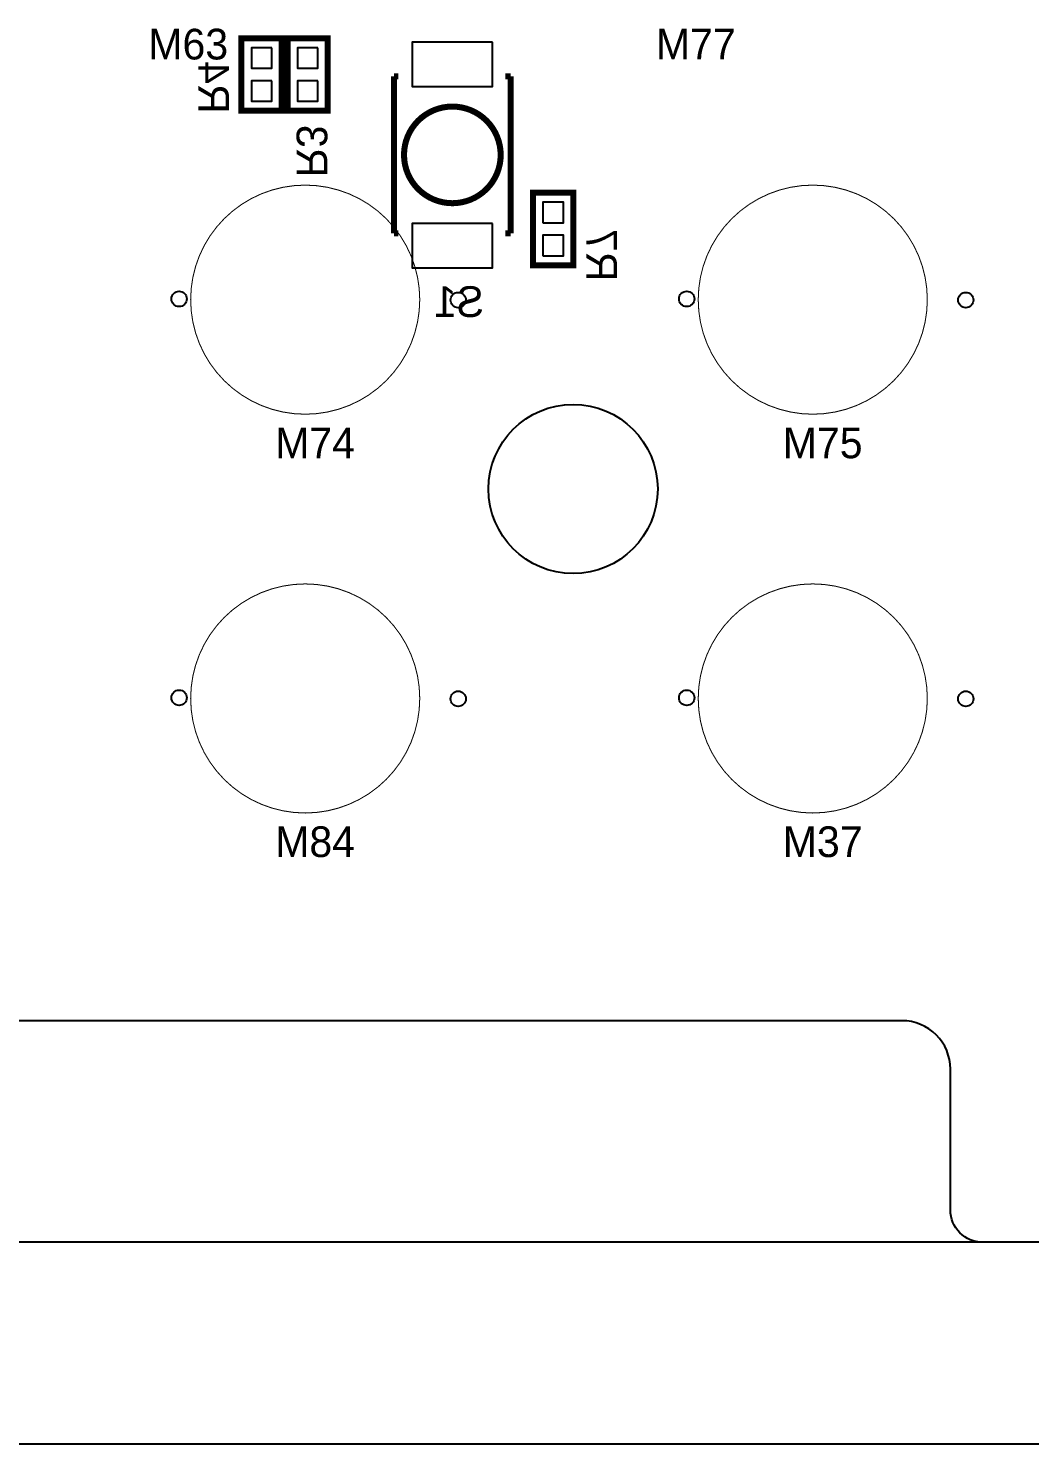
# Model space of a CAD drawing. Extents: x -2 to 189, y 0 to 85.
# Drawn here: x 127.05 to 151.91, y 0.3 to 35.44 of the extents above; entities that cross this region are included whole.
import ezdxf

# ---------------------------------------------------------------- set-up
doc = ezdxf.new("R2010")
doc.units = 0
for name, color, linetype in [('BG_OUTLINE', 254, 'CONTINUOUS'), ('BG_SILKSCREEN_TOP', 240, 'CONTINUOUS'), ('PG_SILKSCREEN_BOTTOM', 153, 'CONTINUOUS'), ('PIN_BOTTOM', 140, 'CONTINUOUS'), ('PIN_TOP', 12, 'CONTINUOUS'), ('RD_SILKSCREEN_BOTTOM', 9, 'CONTINUOUS'), ('RD_SILKSCREEN_TOP', 231, 'CONTINUOUS')]:
    doc.layers.add(name, color=color, linetype=linetype)

msp = doc.modelspace()

# ---------------------------------------------------------------- linework, layer by layer
at = {"layer": 'BG_OUTLINE'}
for points in [[(183.774334, 5.299964), (150.740618, 5.299964, -0.414227), (149.940772, 6.100064), (149.940772, 9.59993, 0.414225), (148.740622, 10.799826), (120.740678, 10.799826, 0.414225), (119.540528, 9.59993), (119.540528, 6.100064, -0.414228), (118.740682, 5.299964), (108.398818, 5.299964), (110.632494, 5.299964), (63.640716, 5.299964, -0.414281)], [(-0.025654, 0.299974), (185.973974, 0.299974, 0.414214), (187.474098, 1.800098), (187.474098, 5.299964), (-1.525778, 5.299964), (-1.525778, 1.800098, 0.414214), (-0.025654, 0.299974)]]:
    msp.add_lwpolyline(points, format="xyb", dxfattribs=at)
at = {"layer": 'BG_SILKSCREEN_TOP', "const_width": 0.0254}
for points in [[(136.767824, 28.699968, 1), (131.080764, 28.699968, 1), (136.767824, 28.699968)], [(149.367748, 28.699968, 1), (143.680688, 28.699968, 1), (149.367748, 28.699968)], [(136.767824, 18.800064, 1), (131.080764, 18.800064, 1), (136.767824, 18.800064)], [(149.367748, 18.800064, 1), (143.680688, 18.800064, 1), (149.367748, 18.800064)]]:
    msp.add_lwpolyline(points, format="xyb", dxfattribs=at)
at = {"layer": 'PG_SILKSCREEN_BOTTOM', "const_width": 0.150114}
for points in [[(132.341874, 35.139884), (132.341874, 33.390078), (133.342126, 33.390078), (133.342126, 35.189922), (132.341874, 35.189922), (132.341874, 35.040062)], [(133.484874, 35.139884), (133.484874, 33.390078), (134.485126, 33.390078), (134.485126, 35.189922), (133.484874, 35.189922), (133.484874, 35.040062)], [(136.127236, 34.244026), (136.234424, 34.244026)], [(136.127236, 30.34411), (136.127236, 34.244026)], [(139.0269, 34.244026), (138.895074, 34.244026)], [(139.0269, 34.244026), (139.0269, 30.34411)], [(140.581126, 29.604208), (140.581126, 31.354014), (139.580874, 31.354014), (139.580874, 29.55417), (140.581126, 29.55417), (140.581126, 29.70403)], [(136.127236, 30.34411), (136.234424, 30.34411)], [(139.0269, 30.34411), (138.895074, 30.34411)]]:
    msp.add_lwpolyline(points, dxfattribs=at)
msp.add_lwpolyline([(138.776964, 32.294068, 1), (136.377172, 32.294068, 1), (138.776964, 32.294068)], format="xyb", dxfattribs=at)
at = {"layer": 'PIN_BOTTOM'}
for points in [[(133.097016, 34.954972), (132.586984, 34.954972), (132.586984, 34.44494), (133.097016, 34.44494)], [(134.240016, 34.954972), (133.729984, 34.954972), (133.729984, 34.44494), (134.240016, 34.44494)], [(138.577066, 35.094037), (136.57707, 35.094037), (136.57707, 33.993963), (138.577066, 33.993963)], [(133.097016, 34.13506), (132.586984, 34.13506), (132.586984, 33.625028), (133.097016, 33.625028)], [(134.240016, 34.13506), (133.729984, 34.13506), (133.729984, 33.625028), (134.240016, 33.625028)], [(139.825984, 30.609032), (140.336016, 30.609032), (140.336016, 31.119064), (139.825984, 31.119064)], [(138.577066, 30.594173), (136.57707, 30.594173), (136.57707, 29.494099), (138.577066, 29.494099)], [(139.825984, 29.78912), (140.336016, 29.78912), (140.336016, 30.299152), (139.825984, 30.299152)]]:
    msp.add_lwpolyline(points, close=True, dxfattribs=at)
msp.add_circle((140.574268, 23.999952), 2.099945, dxfattribs=at)
at = {"layer": 'PIN_TOP'}
for centre, radius in [((130.794252, 28.718002), 0.1905), ((137.722102, 28.691332), 0.1905), ((143.394176, 28.718002), 0.1905), ((150.322026, 28.691332), 0.1905), ((140.574268, 23.999952), 2.099945), ((130.794252, 18.818098), 0.1905), ((137.722102, 18.791428), 0.1905), ((143.394176, 18.818098), 0.1905), ((150.322026, 18.791428), 0.1905)]:
    msp.add_circle(centre, radius, dxfattribs=at)

# ---------------------------------------------------------------- texts
at = {"layer": 'RD_SILKSCREEN_BOTTOM', "text_generation_flag": 2}
for s, p in [('R4', (131.27228, 33.31972)), ('R3', (133.71068, 31.73476)), ('R7', (140.90396, 29.15412))]:
    msp.add_text(s, height=0.762, rotation=270, dxfattribs=at).set_placement(p)
msp.add_text('S1', height=0.762, dxfattribs=at).set_placement((138.36396, 28.2702))
at = {"layer": 'RD_SILKSCREEN_TOP'}
for s, p in [('M63', (130.028696, 34.662872)), ('M77', (142.62862, 34.662872)), ('M74', (133.17855, 24.762968)), ('M75', (145.778474, 24.762968)), ('M84', (133.17855, 14.863064)), ('M37', (145.778474, 14.863064))]:
    msp.add_text(s, height=0.762, dxfattribs=at).set_placement(p)

doc.saveas('drawing.dxf')
